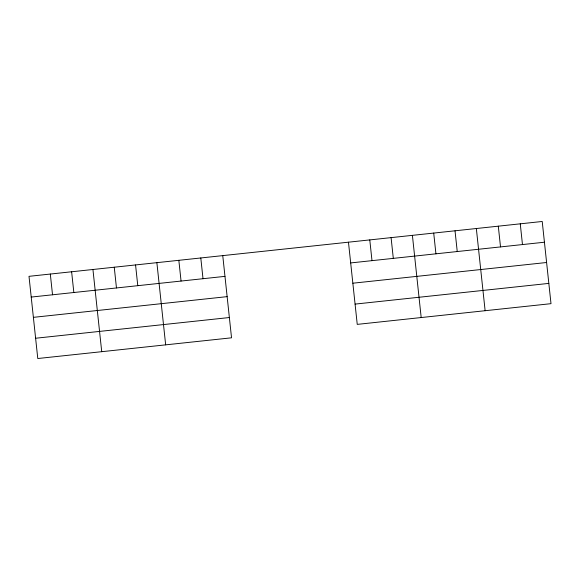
<?xml version="1.0" encoding="UTF-8"?>
<svg xmlns="http://www.w3.org/2000/svg" width="580" height="580" viewBox="0 0 580 580"><rect width="100%" height="100%" fill="white"/><g stroke="black" fill="none" stroke-linecap="round" stroke-linejoin="round"><path stroke-width="0.87" d="M31.219 297.069L224.968 276.363M350.683 262.928L544.432 242.222M33.386 317.347L227.135 296.641M352.85 283.207L546.599 262.501M35.619 338.242L229.368 317.536M355.083 304.101L548.832 283.395M520.26 223.829L522.471 244.571M498.3 226.178L500.518 246.913M476.339 228.52L485.126 310.713M455.024 230.804L457.243 251.539M433.717 233.08L435.928 253.815M412.402 235.357L421.189 317.543M391.087 237.633L393.305 258.375M369.779 239.91L371.99 260.652M348.464 242.186L357.244 324.38L551 303.673L542.22 221.48L29 276.327L37.78 358.52L231.536 337.814L222.756 255.62M200.796 257.969L203.007 278.712M178.836 260.318L181.054 281.053M156.875 262.66L165.662 344.853M135.56 264.944L137.779 285.679M114.253 267.22L116.464 287.955M92.938 269.497L101.725 351.683M71.623 271.774L73.841 292.516M50.315 274.05L52.526 294.792"/></g></svg>
